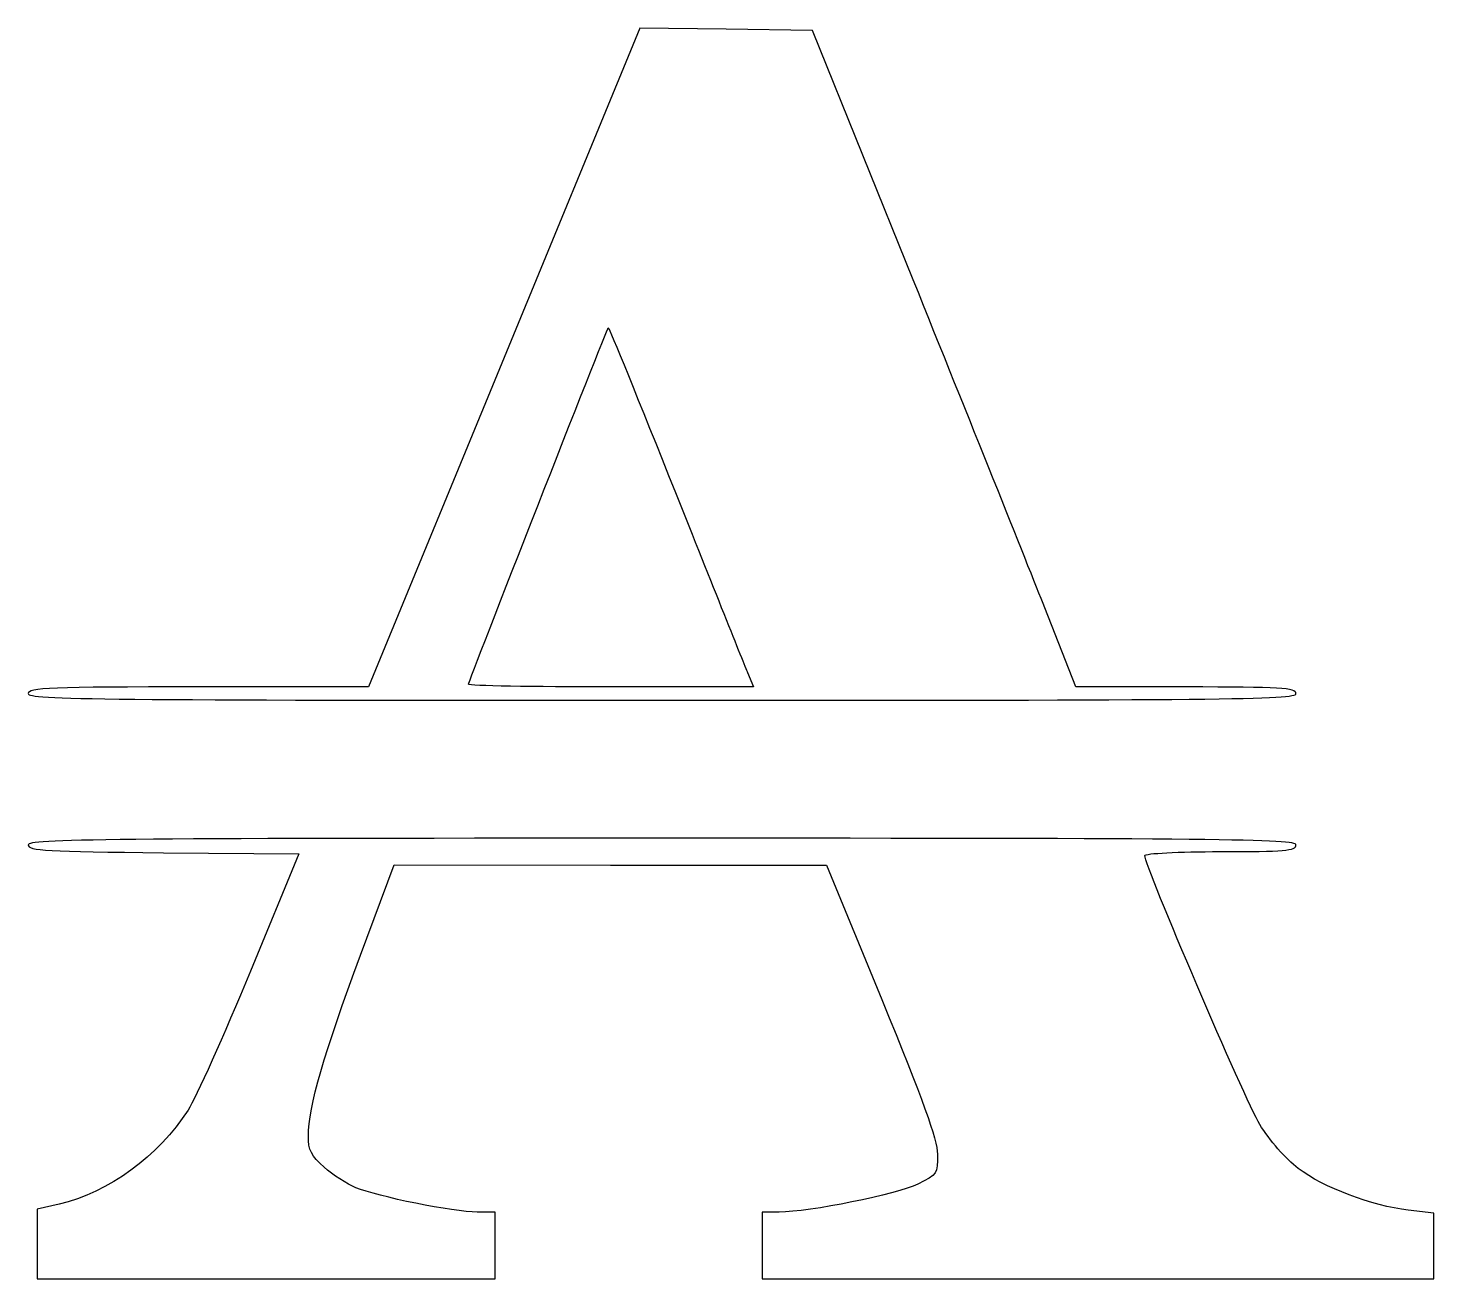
# Model space of a CAD drawing. Header units: centimetres. Extents: x -4.23 to 4.13, y -3.27 to 4.16.
import ezdxf

# ---------------------------------------------------------------- set-up
doc = ezdxf.new("R2010")
doc.units = ezdxf.units.CM
doc.header["$MEASUREMENT"] = 0
doc.layers.add('Layer 1', color=7, linetype='Continuous')

msp = doc.modelspace()

# ---------------------------------------------------------------- linework, layer by layer
at = {"layer": 'Layer 1'}
for points, knots in [([(-4.23333, 0.20809), (-4.23333, 0.24267), (-4.103, 0.24785), (-3.2213, 0.24833), (-3.2213, 0.24833), (-3.2213, 0.24833), (-2.20927, 0.24888), (-2.20927, 0.24888), (-2.20927, 0.24888), (-2.20927, 0.24888), (-1.40229, 2.20677), (-1.40229, 2.20677), (-1.40229, 2.20677), (-1.40229, 2.20677), (-0.59531, 4.16466), (-0.59531, 4.16466), (-0.59531, 4.16466), (-0.59531, 4.16466), (-0.08149, 4.15752), (-0.08149, 4.15752), (-0.08149, 4.15752), (-0.08149, 4.15752), (0.43233, 4.15038), (0.43233, 4.15038), (0.43233, 4.15038), (0.43233, 4.15038), (1.0305, 2.66871), (1.0305, 2.66871), (1.0305, 2.66871), (1.35949, 1.85379), (1.71168, 0.97572), (1.81314, 0.71743), (1.81314, 0.71743), (1.81314, 0.71743), (1.99761, 0.24782), (1.99761, 0.24782), (1.99761, 0.24782), (1.99761, 0.24782), (2.65245, 0.2478), (2.65245, 0.2478), (2.65245, 0.2478), (3.21688, 0.24778), (3.30729, 0.24229), (3.30729, 0.20809), (3.30729, 0.20809), (3.30729, 0.173), (2.87073, 0.1684), (-0.46302, 0.1684), (-0.46302, 0.1684), (-3.79677, 0.1684), (-4.23333, 0.173), (-4.23333, 0.20809)], [0, 0, 0, 0, 0.0714286, 0.0714286, 0.0714286, 0.0714286, 0.1428571, 0.1428571, 0.1428571, 0.1428571, 0.2142857, 0.2142857, 0.2142857, 0.2142857, 0.2857143, 0.2857143, 0.2857143, 0.2857143, 0.3571429, 0.3571429, 0.3571429, 0.3571429, 0.4285714, 0.4285714, 0.4285714, 0.4285714, 0.5, 0.5, 0.5, 0.5, 0.5714286, 0.5714286, 0.5714286, 0.5714286, 0.6428571, 0.6428571, 0.6428571, 0.6428571, 0.7142857, 0.7142857, 0.7142857, 0.7142857, 0.7857143, 0.7857143, 0.7857143, 0.7857143, 0.8571429, 0.8571429, 0.8571429, 0.8571429, 1, 1, 1, 1]), ([(0.04472, 0.33377), (0.02527, 0.38106), (-0.16759, 0.86305), (-0.38385, 1.40486), (-0.38385, 1.40486), (-0.60011, 1.94666), (-0.77957, 2.38719), (-0.78264, 2.38382), (-0.78264, 2.38382), (-0.79337, 2.37203), (-1.61396, 0.27904), (-1.61396, 0.26348), (-1.61396, 0.26348), (-1.61396, 0.25485), (-1.2328, 0.24778), (-0.76694, 0.24778), (-0.76694, 0.24778), (-0.76694, 0.24778), (0.08008, 0.24778), (0.08008, 0.24778), (0.08008, 0.24778), (0.08008, 0.24778), (0.04471, 0.33377), (0.04471, 0.33377), (0.04471, 0.33377), (0.04471, 0.33377), (0.04472, 0.33377), (0.04472, 0.33377)], [0, 0, 0, 0, 0.125, 0.125, 0.125, 0.125, 0.25, 0.25, 0.25, 0.25, 0.375, 0.375, 0.375, 0.375, 0.5, 0.5, 0.5, 0.5, 0.625, 0.625, 0.625, 0.625, 0.75, 0.75, 0.75, 0.75, 1, 1, 1, 1]), ([(-4.18042, -3.06406), (-4.18042, -3.06406), (-4.18042, -2.85694), (-4.18042, -2.85694), (-4.18042, -2.85694), (-4.18042, -2.85694), (-4.04951, -2.82672), (-4.04951, -2.82672), (-4.04951, -2.82672), (-3.75566, -2.75889), (-3.45821, -2.54217), (-3.28194, -2.26748), (-3.28194, -2.26748), (-3.23637, -2.19647), (-3.06931, -1.82473), (-2.91068, -1.44139), (-2.91068, -1.44139), (-2.91068, -1.44139), (-2.62227, -0.74441), (-2.62227, -0.74441), (-2.62227, -0.74441), (-2.62227, -0.74441), (-3.4278, -0.73741), (-3.4278, -0.73741), (-3.4278, -0.73741), (-4.11957, -0.7314), (-4.23333, -0.72486), (-4.23333, -0.69111), (-4.23333, -0.69111), (-4.23333, -0.65653), (-3.78047, -0.6518), (-0.46302, -0.6518), (-0.46302, -0.6518), (2.87073, -0.6518), (3.30729, -0.6564), (3.30729, -0.69149), (3.30729, -0.69149), (3.30729, -0.72521), (3.23967, -0.73118), (2.8575, -0.73118), (2.8575, -0.73118), (2.61011, -0.73118), (2.40771, -0.74151), (2.40771, -0.75414), (2.40771, -0.75414), (2.40771, -0.8152), (3.00436, -2.20923), (3.09195, -2.35281), (3.09195, -2.35281), (3.14905, -2.44641), (3.24739, -2.559), (3.32048, -2.61446), (3.32048, -2.61446), (3.47044, -2.72825), (3.75944, -2.83784), (3.97537, -2.8628), (3.97537, -2.8628), (3.97537, -2.8628), (4.12751, -2.88039), (4.12751, -2.88039), (4.12751, -2.88039), (4.12751, -2.88039), (4.12751, -3.07578), (4.12751, -3.07578), (4.12751, -3.07578), (4.12751, -3.07578), (4.12751, -3.27117), (4.12751, -3.27117), (4.12751, -3.27117), (4.12751, -3.27117), (2.12991, -3.27117), (2.12991, -3.27117), (2.12991, -3.27117), (2.12991, -3.27117), (0.13231, -3.27117), (0.13231, -3.27117), (0.13231, -3.27117), (0.13231, -3.27117), (0.13231, -3.07273), (0.13231, -3.07273), (0.13231, -3.07273), (0.13231, -3.07273), (0.13231, -2.87429), (0.13231, -2.87429), (0.13231, -2.87429), (0.13231, -2.87429), (0.23352, -2.87429), (0.23352, -2.87429), (0.23352, -2.87429), (0.41088, -2.87429), (0.93498, -2.76858), (1.05836, -2.70793), (1.05836, -2.70793), (1.17388, -2.65114), (1.17736, -2.64586), (1.17521, -2.53033), (1.17521, -2.53033), (1.17356, -2.44188), (1.08853, -2.20552), (0.84448, -1.61107), (0.84448, -1.61107), (0.84448, -1.61107), (0.51594, -0.81088), (0.51594, -0.81088), (0.51594, -0.81088), (0.51594, -0.81088), (-0.77031, -0.81072), (-0.77031, -0.81072), (-0.77031, -0.81072), (-0.77031, -0.81072), (-2.05656, -0.81056), (-2.05656, -0.81056), (-2.05656, -0.81056), (-2.05656, -0.81056), (-2.2566, -1.34737), (-2.2566, -1.34737), (-2.2566, -1.34737), (-2.47193, -1.92519), (-2.56646, -2.2523), (-2.56646, -2.41958), (-2.56646, -2.41958), (-2.56646, -2.50701), (-2.55058, -2.53883), (-2.47287, -2.60705), (-2.47287, -2.60705), (-2.4214, -2.65224), (-2.33627, -2.70719), (-2.28369, -2.72916), (-2.28369, -2.72916), (-2.15679, -2.78218), (-1.69967, -2.87432), (-1.5635, -2.87432), (-1.5635, -2.87432), (-1.5635, -2.87432), (-1.45521, -2.87432), (-1.45521, -2.87432), (-1.45521, -2.87432), (-1.45521, -2.87432), (-1.45521, -3.07276), (-1.45521, -3.07276), (-1.45521, -3.07276), (-1.45521, -3.07276), (-1.45521, -3.2712), (-1.45521, -3.2712), (-1.45521, -3.2712), (-1.45521, -3.2712), (-2.81781, -3.2712), (-2.81781, -3.2712), (-2.81781, -3.2712), (-2.81781, -3.2712), (-4.18041, -3.2712), (-4.18041, -3.2712), (-4.18041, -3.2712), (-4.18041, -3.2712), (-4.18041, -3.06408), (-4.18041, -3.06408), (-4.18041, -3.06408), (-4.18041, -3.06408), (-4.18042, -3.06406), (-4.18042, -3.06406)], [0, 0, 0, 0, 0.0243902, 0.0243902, 0.0243902, 0.0243902, 0.0487805, 0.0487805, 0.0487805, 0.0487805, 0.0731707, 0.0731707, 0.0731707, 0.0731707, 0.097561, 0.097561, 0.097561, 0.097561, 0.1219512, 0.1219512, 0.1219512, 0.1219512, 0.1463415, 0.1463415, 0.1463415, 0.1463415, 0.1707317, 0.1707317, 0.1707317, 0.1707317, 0.195122, 0.195122, 0.195122, 0.195122, 0.2195122, 0.2195122, 0.2195122, 0.2195122, 0.2439024, 0.2439024, 0.2439024, 0.2439024, 0.2682927, 0.2682927, 0.2682927, 0.2682927, 0.2926829, 0.2926829, 0.2926829, 0.2926829, 0.3170732, 0.3170732, 0.3170732, 0.3170732, 0.3414634, 0.3414634, 0.3414634, 0.3414634, 0.3658537, 0.3658537, 0.3658537, 0.3658537, 0.3902439, 0.3902439, 0.3902439, 0.3902439, 0.4146341, 0.4146341, 0.4146341, 0.4146341, 0.4390244, 0.4390244, 0.4390244, 0.4390244, 0.4634146, 0.4634146, 0.4634146, 0.4634146, 0.4878049, 0.4878049, 0.4878049, 0.4878049, 0.5121951, 0.5121951, 0.5121951, 0.5121951, 0.5365854, 0.5365854, 0.5365854, 0.5365854, 0.5609756, 0.5609756, 0.5609756, 0.5609756, 0.5853659, 0.5853659, 0.5853659, 0.5853659, 0.6097561, 0.6097561, 0.6097561, 0.6097561, 0.6341463, 0.6341463, 0.6341463, 0.6341463, 0.6585366, 0.6585366, 0.6585366, 0.6585366, 0.6829268, 0.6829268, 0.6829268, 0.6829268, 0.7073171, 0.7073171, 0.7073171, 0.7073171, 0.7317073, 0.7317073, 0.7317073, 0.7317073, 0.7560976, 0.7560976, 0.7560976, 0.7560976, 0.7804878, 0.7804878, 0.7804878, 0.7804878, 0.804878, 0.804878, 0.804878, 0.804878, 0.8292683, 0.8292683, 0.8292683, 0.8292683, 0.8536585, 0.8536585, 0.8536585, 0.8536585, 0.8780488, 0.8780488, 0.8780488, 0.8780488, 0.902439, 0.902439, 0.902439, 0.902439, 0.9268293, 0.9268293, 0.9268293, 0.9268293, 0.9512195, 0.9512195, 0.9512195, 0.9512195, 1, 1, 1, 1])]:
    msp.add_open_spline(points, degree=3, knots=knots, dxfattribs=at)

doc.saveas('drawing.dxf')
